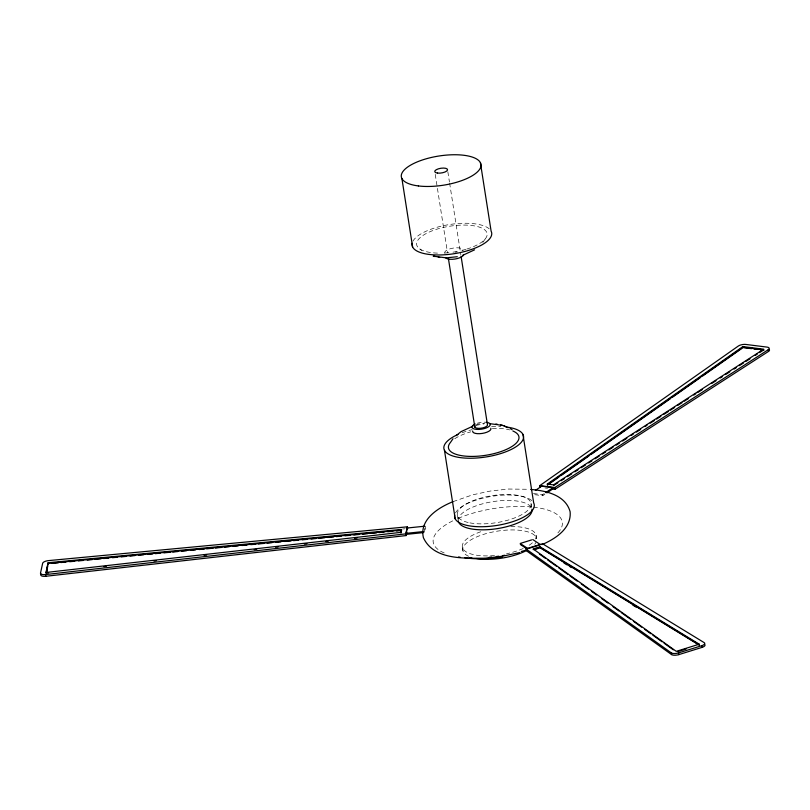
<?xml version="1.0" encoding="UTF-8"?>
<svg xmlns="http://www.w3.org/2000/svg" width="810" height="810" viewBox="0 0 810 810"><rect width="100%" height="100%" fill="white"/><g stroke="black" fill="none" stroke-linecap="round" stroke-linejoin="round"><path stroke-width="0.61" stroke-dasharray="4.05 3.04" d="M425.027 528.262L424.481 532.494L425.493 526.125M485.079 239.102L482.598 242.737M533.446 493.533L542.589 494.677L544.674 493.27M534.742 494.697L542.74 495.7L544.836 494.292M453.124 501.613L472.675 494.819L490.414 491.032L508.437 489.037L529.355 489.291M476.158 425.321L483.924 423.913M402.6 529.001L405.121 528.768M545.039 487.974L547.54 488.288M419.944 249.045L421.635 250.493M542.589 494.677L542.74 495.7M531.016 503.223L531.765 507.981M536.028 535.258L536.564 538.66A37.321 13.679 -8.9 0 0 487.671 533.183A37.321 13.679 -8.9 0 0 469.111 556.49M447.849 171.821L449.408 181.784M449.611 183.03L460.91 255.231M435.233 174.383L447.515 252.801M457.326 515.13L458.075 519.888M462.348 547.165L462.875 550.577M475.855 425.149A6.48 2.369 -8.9 0 1 484.775 423.346M458.257 521.083A37.321 13.679 -8.9 0 1 492.5 501.694A37.321 13.679 -8.9 0 1 531.947 509.176M533.395 507.141A65.316 23.936 -8.9 0 1 555.883 534.873M444.204 552.926A65.316 23.936 -8.9 0 1 453.843 520.324M458.166 518.37A65.316 23.936 -8.9 0 1 532.21 507.019M532.403 542.781A37.321 13.679 -8.9 0 1 528.11 545.91M523.159 548.491A37.321 13.679 -8.9 0 1 506.584 553.756M494.546 555.559A37.321 13.679 -8.9 0 1 462.885 548.664A37.321 13.679 -8.9 0 1 481.606 531.441M510.877 526.52A37.321 13.679 -8.9 0 1 535.451 538.944M535.987 542.346A37.321 13.679 -8.9 0 1 534.762 544.259M444.791 253.246A9.254 3.392 -8.9 0 1 453.377 248.062A9.254 3.392 -8.9 0 1 462.935 250.482M437.481 253.115A35.66 13.071 -8.9 0 1 423.944 234.819A35.66 13.071 -8.9 0 1 479.399 227.124A35.66 13.071 -8.9 0 1 466.894 249.035M465.851 249.358A35.66 13.071 -8.9 0 1 459.25 251.039M456.992 251.495A35.66 13.071 -8.9 0 1 451.21 252.406M448.912 252.679A35.66 13.071 -8.9 0 1 442.108 253.125M412.928 241.198A40.287 14.762 -8.9 0 1 451.322 224.269A40.287 14.762 -8.9 0 1 490.576 230.293M455.24 252.163A9.254 3.392 -8.9 0 1 457.579 252.031M455.483 512.953A40.287 14.762 -8.9 0 1 493.877 496.024A40.287 14.762 -8.9 0 1 533.142 502.058M454.734 438.747A35.66 13.071 -8.9 0 1 470.802 431.821M492.369 428.399A35.66 13.071 -8.9 0 1 509.662 429.918M462.176 432.722A40.287 14.762 -8.9 0 1 472.149 429.654M491.64 426.678A40.287 14.762 -8.9 0 1 500.833 426.587M477.222 423.235A9.254 3.392 -8.9 0 1 486.344 422.283M469.962 522.885A37.321 13.679 -8.9 0 0 530.439 506.898A37.321 13.679 -8.9 0 0 482.112 497.735A37.321 13.679 -8.9 0 0 469.962 522.885"/><path stroke-width="1.21" d="M406.873 532.048L406.104 535.562L45.806 576.274A5.417 1.984 -8.9 0 1 40.783 574.786L40.51 573.085L42.667 563.233A5.417 1.984 -8.9 0 1 48.59 560.601L407.379 526.824L407.643 528.525M45.998 572.467L48.124 562.717L401.446 529.456L400.808 532.372L45.998 572.467L46.109 573.146L48.61 572.862M46.109 573.146L48.124 562.717M46.686 571.05L47.76 566.17M46.798 571.728L47.334 569.288M400.92 533.051L401.345 531.107M406.104 535.562L405.84 533.861L407.379 526.824M423.265 532.615L406.235 534.377L406.073 533.365L407.248 528.009L424.278 526.247M452.992 438.757L450.502 442.382A35.66 13.071 -8.9 0 0 488.126 454.886A35.66 13.071 -8.9 0 0 512.902 431.011M456.121 435.658L461.022 431.659L472.939 426.141M540.017 487.347L539.754 485.646L738.356 346.012A5.417 1.984 -8.9 0 1 745.888 344.452L766.938 347.085A5.417 1.984 -8.9 0 1 768.194 349.748L768.467 351.449L555.063 489.23L552.552 488.916M547.297 484.076L742.861 346.579L763.688 349.191L553.534 484.866L547.297 484.076L547.398 484.765L742.972 347.257L763.789 349.869L759.547 352.603M547.449 485.099L558.839 477.1M560.905 475.642L588.84 456M590.915 454.542L670.589 398.53M672.654 397.072L700.599 377.43M702.665 375.972L741.99 348.33M535.339 490.435L541.617 486.213L553.038 487.64L553.2 488.663L546.922 492.885M545.717 492.571L553.038 487.64M557.877 482.8L553.635 485.544L553.534 484.866M561.067 480.745L564.246 478.69M567.435 476.634L571.678 473.89M574.867 471.835L578.046 469.78M581.236 467.724L585.478 464.981M588.657 462.925L591.847 460.87M595.026 458.814L599.279 456.081M602.458 454.025L605.647 451.97M608.826 449.914L613.079 447.171M616.258 445.115L619.447 443.06M622.627 441.005L626.869 438.261M631.122 435.517L633.238 434.15M636.427 432.094L640.669 429.351M644.912 426.617L647.038 425.24M650.227 423.184L654.47 420.441M656.596 419.074L660.838 416.33M664.018 414.274L668.27 411.541M670.386 410.164L674.639 407.43M677.818 405.375L682.06 402.631M684.187 401.264L688.429 398.52M693.745 395.088L695.861 393.721M697.987 392.354L702.229 389.61M711.788 383.444L716.03 380.7M720.272 377.966L722.399 376.589M725.578 374.534L729.83 371.79M734.073 369.056L736.199 367.679M739.378 365.624L743.631 362.89M745.747 361.513L749.999 358.779M755.305 355.347L757.421 353.98M539.754 485.646L554.789 487.529L768.194 349.748M474.569 249.834L462.652 255.352M453.124 501.613C438.868 507.313 419.033 519.443 423.407 537.688C433.623 560.004 463.968 558.222 484.431 558.222M542.001 544.603C555.285 538.944 571.688 528.383 570.119 511.728C565.542 494.9 545.616 490.597 530.621 489.432M531.633 539.905L520.182 543.469L527.978 548.613L539.43 545.049M525.933 548.896L542.508 543.743L704.214 642.654A5.417 1.984 -8.9 0 1 701.703 645.712L678.507 652.921A5.417 1.984 -8.9 0 1 671.318 652.89L525.933 548.896L526.206 550.597L671.581 654.591A5.417 1.984 -8.9 0 0 678.77 654.632L701.966 647.413A5.417 1.984 -8.9 0 0 704.487 644.355M699.243 644.203L539.997 546.79L533.122 548.927L676.289 651.341L699.243 644.203L699.344 644.881L540.108 547.469L533.233 549.615M534.428 549.595L539.014 548.167M677.606 651.645L686.06 649.012M519.595 552.612L502.453 556.237L484.987 558.201M457.285 256.719L446.158 257.863L433.198 256.152L435.071 256.537M103.781 566.625L106.282 566.342M153.93 560.965L156.431 560.682M204.079 555.296L206.59 555.012M254.229 549.625L256.74 549.342M275.542 547.216L278.053 546.932M304.378 543.966L306.889 543.682M325.691 541.556L328.202 541.272M354.527 538.296L357.038 538.012M40.51 573.085A5.417 1.984 -8.9 0 0 45.542 574.573L405.84 533.861M502.392 557.017C489.949 558.647 477.232 559.73 464.748 557.726M406.073 533.365L423.114 531.593M48.236 563.396L401.558 530.135M52.063 563.385L58.35 562.788M60.861 562.555L65.893 562.079M69.66 561.725L74.692 561.249M78.469 560.895L83.491 560.419M87.267 560.064L92.299 559.599M94.81 559.356L101.098 558.768M103.609 558.525L108.641 558.06M112.418 557.705L117.44 557.229M121.216 556.875L126.249 556.399M130.015 556.045L135.047 555.569M138.824 555.215L143.846 554.739M147.623 554.384L152.655 553.908M155.166 553.676L160.198 553.2M163.964 552.845L170.252 552.258M172.763 552.015L177.795 551.549M181.572 551.195L186.604 550.719M190.37 550.365L195.402 549.889M199.169 549.534L204.201 549.058M206.712 548.826L213 548.228M215.521 547.995L221.808 547.398M224.319 547.165L229.351 546.689M233.118 546.335L238.15 545.859M241.927 545.505L246.949 545.039M250.725 544.674L255.757 544.209M258.269 543.966L264.556 543.378M267.067 543.135L272.099 542.67M275.876 542.315L280.898 541.839M284.675 541.485L290.962 540.888M293.473 540.655L298.505 540.179M302.282 539.824L307.304 539.349M311.08 538.994L316.113 538.529M318.624 538.285L324.911 537.698M327.422 537.455L333.71 536.868M336.221 536.625L341.253 536.159M345.03 535.805L350.062 535.329M353.828 534.975L358.86 534.499M362.627 534.144L367.659 533.668M370.17 533.436L376.458 532.838M378.979 532.605L384.011 532.129M387.777 531.775L392.809 531.299M396.576 530.945L401.608 530.469M489.432 423.62L502.392 425.341L508.184 427.71M743.023 347.601L751.599 348.675M754.049 348.978L757.725 349.444M760.175 349.748L763.85 350.203M458.541 556.956L460.141 557.209M438.24 257.185L439.688 257.489M495.902 424.005L497.35 424.298M500.519 424.946L502.392 425.341M504.205 425.928L505.956 426.718M510.219 428.622L512.143 429.725M540.159 547.813L699.405 645.226M563.942 562.97L567.162 564.945M569.319 566.261L571.465 567.577M632.802 605.1L636.032 607.075M532.788 539.551L540.574 544.695M520.344 544.492L527.168 548.998M539.369 553.999L545.505 558.394M547.55 559.852L556.753 566.433M558.799 567.901L568.002 574.482M570.048 575.951L577.206 581.064M581.296 583.99L588.455 589.113M591.523 591.31L596.636 594.965M601.749 598.62L607.885 603.015M612.998 606.67L619.134 611.054M621.179 612.522L630.383 619.103M633.45 621.3L641.631 627.153M644.699 629.35L650.835 633.734M652.88 635.202L662.084 641.783M664.129 643.241L673.333 649.833M742.861 346.579L742.972 347.257M701.703 645.712L701.966 647.413M678.507 652.921L678.77 654.632M671.318 652.89L671.581 654.591M554.789 487.529L555.063 489.23M480.401 162.668L491.123 231.174A40.287 14.762 -8.9 0 1 453.752 253.763A40.287 14.762 -8.9 0 1 412.148 243.233M522.956 434.433L533.679 502.929A40.287 14.762 -8.9 0 1 496.307 525.528A40.287 14.762 -8.9 0 1 454.704 514.988M539.997 546.79L540.108 547.469M461.113 256.476L487.428 424.531A6.48 2.369 -8.9 0 1 480.573 428.267A6.48 2.369 -8.9 0 1 475.085 425.807M448.487 259.028L474.802 427.083M401.912 178.554L412.634 247.05M444.467 450.319L455.19 518.815M407.248 528.009L407.4 529.031M48.286 563.74L48.397 564.418M45.542 574.573L45.806 576.274M769.014 349.353A5.417 1.984 -8.9 0 1 768.467 351.449M531.947 509.176A37.321 13.679 -8.9 0 1 497.715 528.565A37.321 13.679 -8.9 0 1 458.257 521.083M526.702 550.415A37.321 13.679 -8.9 0 1 476.563 558.515M524.89 550.435A65.316 23.936 -8.9 0 1 521.286 551.499M504.721 555.255A65.316 23.936 -8.9 0 1 502.332 555.66M498.727 556.197A65.316 23.936 -8.9 0 1 496.297 556.521M491.447 557.067A65.316 23.936 -8.9 0 1 489.048 557.29M471.825 557.806A65.316 23.936 -8.9 0 1 469.476 557.715M463.603 254.735A9.254 3.392 -8.9 0 1 454.906 259.048A9.254 3.392 -8.9 0 1 445.459 257.499M486.344 422.283A9.254 3.392 -8.9 0 1 488.147 427.052A9.254 3.392 -8.9 0 1 474.66 429.108A9.254 3.392 -8.9 0 1 475.207 423.984M490.799 428.237A9.254 3.392 -8.9 0 1 482.213 433.431A9.254 3.392 -8.9 0 1 472.655 431.011M506.473 427.042A40.287 14.762 -8.9 0 1 514.34 447.788A40.287 14.762 -8.9 0 1 455.605 456.759A40.287 14.762 -8.9 0 1 457.984 434.454M437.491 173.077A6.48 2.369 -8.9 0 0 447.545 169.948A6.48 2.369 -8.9 0 0 438.423 168.814A6.48 2.369 -8.9 0 0 437.491 173.077M418.385 185.935A40.287 14.762 -8.9 0 0 480.887 166.495A40.287 14.762 -8.9 0 0 424.187 159.398A40.287 14.762 -8.9 0 0 418.385 185.935"/></g></svg>
